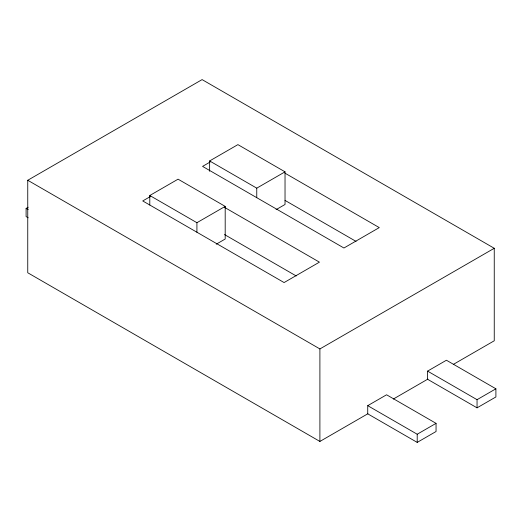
<?xml version="1.0" encoding="UTF-8"?>
<svg xmlns="http://www.w3.org/2000/svg" width="522" height="522" viewBox="0 0 522 522"><rect width="100%" height="100%" fill="white"/><g stroke="black" fill="none" stroke-linecap="round" stroke-linejoin="round"><path stroke-width="0.78" d="M367.899 413.731L319.901 441.442L27.751 272.765L27.751 180.266L202.099 79.605L494.249 248.283L494.249 340.781L453.311 364.415M28.188 217.798L26.1 216.591L26.1 208.428L28.195 207.214M149.794 205.055L149.794 195.502L178.067 179.177L225.191 206.386L225.191 239.03L216.225 244.205M209.635 171.301L209.635 160.952L237.908 144.627L285.032 171.836L285.032 204.48L276.066 209.655M150.349 196.546L142.728 200.944L284.092 282.559L319.431 262.155L224.486 207.338M210.19 161.99L202.569 166.394L343.933 248.009L379.272 227.605L285.032 173.193M149.794 195.502L196.918 222.705L225.191 206.386M209.635 160.952L256.759 188.155L285.032 171.836M27.751 180.266L319.901 348.937L494.249 248.283M367.729 405.666L386.58 394.782L436.053 423.349L436.053 431.511L417.208 442.395L367.729 413.829L367.729 405.666L417.208 434.232L436.053 423.349M427.577 371.116L446.421 360.232L495.9 388.799L495.9 396.961L477.049 407.839L427.577 379.279L427.577 371.116L477.049 399.682L495.9 388.799M393.314 399.056L427.896 379.089M285.032 200.402L356.063 241.412M224.486 234.548L296.222 275.962M26.1 208.428L28.188 209.635M477.049 399.682L477.049 407.839M417.208 434.232L417.208 442.395M319.901 348.937L319.901 441.442M256.759 188.155L256.759 197.714M196.918 222.705L196.918 232.264"/></g></svg>
